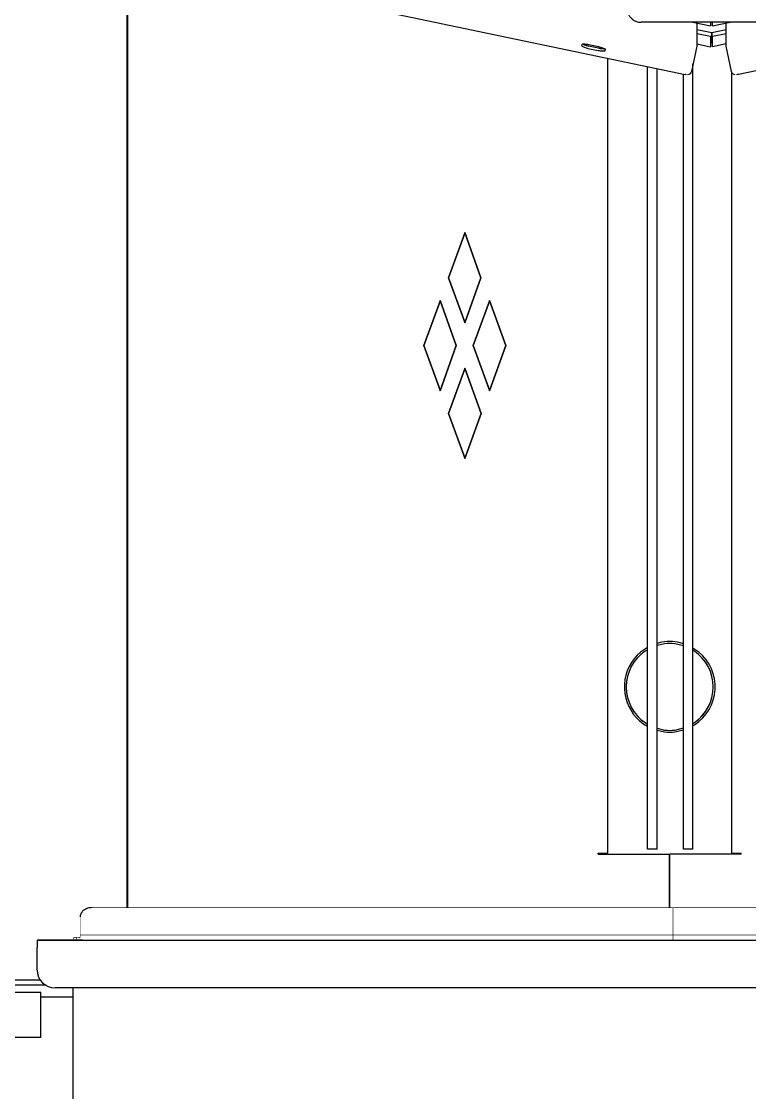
# Model space of a CAD drawing. Header units: millimetres. Extents: x -187347 to 135007, y -6415 to 292048.
# Drawn here: x -41808 to -41197, y 7073 to 7971 of the extents above; entities that cross this region are included whole.
import ezdxf

# ---------------------------------------------------------------- set-up
doc = ezdxf.new("R2010")
doc.units = ezdxf.units.MM
doc.header["$LTSCALE"] = 100
doc.layers.get('0').update_dxf_attribs({"lineweight": 18})
doc.layers.add('Layout Cabinplant', color=30, linetype='Continuous')

# ---------------------------------------------------------------- blocks, each defined once
blk = doc.blocks.new('CP_Giblet area_New')
at = {"color": 0, "linetype": 'Continuous'}
for p, q in [((587.81, 1986.69), (587.81, 1491.45)), ((614.72, 1533.04), (1460.72, 1533.04)), ((614.72, 1533.04), (614.72, 1519.91)), ((614.72, 1519.91), (614.72, 1495.04)), ((-1292.19, 1491.45), (602.81, 1491.45)), ((587.81, 1499.04), (614.72, 1499.04)), ((1460.72, 1495.04), (614.72, 1495.04)), ((610.45, 1489.04), (1484.09, 1489.04)), ((614.77, 1485.04), (1484.59, 1484.54)), ((617.81, 1476.45), (617.81, 1457.45)), ((617.81, 1451.45), (617.81, 1457.45)), ((617.81, 1451.45), (-1307.19, 1451.45)), ((87.52, 1424.1), (87.52, 1379.32)), ((87.92, 1424.1), (87.92, 1379.32)), ((542.08, 647.23), (542.08, 1424.1)), ((542.08, 1424.1), (542.08, 647.23)), ((542.66, 647.35), (542.66, 1424.1)), ((542.08, 1399.04), (542.66, 1399.04)), ((27.72, 1379.32), (87.52, 1379.32)), ((27.72, 1379.32), (27.72, 1378.32)), ((35.62, 1378.32), (27.72, 1378.32)), ((35.62, 1378.32), (35.62, 723.81)), ((68.22, 1375.04), (68.22, 716.83)), ((68.22, 1375.04), (76.22, 1375.04)), ((76.22, 1375.04), (76.22, 725.51)), ((147.71, 1379.32), (87.92, 1379.32)), ((98.22, 1375.04), (98.22, 720.89)), ((98.22, 1375.04), (106.22, 1375.04)), ((106.22, 1375.04), (106.22, 719.22)), ((147.71, 1378.32), (139.81, 1378.32)), ((139.81, 712.17), (139.81, 1378.32)), ((147.71, 1379.32), (147.71, 1378.32)), ((542.66, 1323.04), (542.08, 1323.04)), ((542.08, 1319.04), (542.66, 1319.04)), ((83.3, 1276.83), (76.22, 1275.15)), ((83.32, 1275.22), (76.22, 1273.47)), ((98.22, 1273.71), (92.11, 1275.22)), ((98.22, 1275.39), (92.13, 1276.83)), ((68.22, 1271.53), (66.81, 1270.83)), ((68.22, 1269.67), (67.01, 1269.03)), ((68.22, 1269.67), (67.01, 1269.03)), ((108.63, 1270.83), (106.22, 1272.04)), ((108.42, 1269.03), (106.22, 1270.19)), ((108.42, 1269.03), (106.22, 1270.19)), ((63.26, 1209.89), (68.22, 1206.63)), ((67.01, 1209.04), (68.22, 1208.4)), ((67.01, 1209.04), (68.22, 1208.4)), ((76.22, 1204.6), (83.32, 1202.85)), ((92.11, 1202.85), (98.22, 1204.36)), ((106.22, 1205.97), (112.18, 1209.89)), ((106.22, 1207.88), (108.42, 1209.04)), ((106.22, 1207.88), (108.42, 1209.04)), ((76.22, 1203), (78.94, 1202.01)), ((96.49, 1202.01), (98.22, 1202.64)), ((542.66, 1133.04), (542.08, 1133.04)), ((542.08, 1129.04), (542.66, 1129.04)), ((259.49, 1047.66), (245.7, 1009.76)), ((245.7, 1009.76), (259.49, 1047.66)), ((245.7, 1009.76), (259.49, 1047.08)), ((273.07, 1009.76), (259.49, 1047.66)), ((259.49, 1047.08), (273.07, 1009.76)), ((273.07, 1009.76), (259.49, 1047.08)), ((259.49, 972.45), (245.7, 1009.76)), ((259.49, 971.86), (245.7, 1009.76)), ((245.7, 1009.76), (259.49, 971.86)), ((259.49, 971.86), (273.07, 1009.76)), ((259.49, 972.45), (273.07, 1009.76)), ((273.07, 1009.76), (259.49, 972.45)), ((225.01, 952.91), (238.8, 990.81)), ((238.8, 990.81), (225.01, 952.91)), ((225.01, 952.91), (238.8, 990.23)), ((252.38, 952.91), (238.8, 990.81)), ((238.8, 990.23), (252.38, 952.91)), ((252.38, 952.91), (238.8, 990.23)), ((280.18, 990.81), (266.6, 952.91)), ((266.6, 952.91), (280.18, 990.81)), ((266.6, 952.91), (280.18, 990.23)), ((293.76, 952.91), (280.18, 990.81)), ((280.18, 990.23), (293.76, 952.91)), ((293.76, 952.91), (280.18, 990.23)), ((225.01, 952.91), (238.8, 915.01)), ((238.8, 915.6), (225.01, 952.91)), ((238.8, 915.01), (225.01, 952.91)), ((238.8, 915.6), (252.38, 952.91)), ((238.8, 915.01), (252.38, 952.91)), ((252.38, 952.91), (238.8, 915.6)), ((266.6, 952.91), (280.18, 915.01)), ((280.18, 915.01), (266.6, 952.91)), ((280.18, 915.6), (266.6, 952.91)), ((280.18, 915.6), (293.76, 952.91)), ((280.18, 915.01), (293.76, 952.91)), ((293.76, 952.91), (280.18, 915.6)), ((542.66, 943.04), (542.08, 943.04)), ((245.91, 896.06), (259.49, 933.96)), ((259.49, 933.96), (245.91, 896.06)), ((273.07, 896.06), (259.49, 933.96)), ((542.08, 939.04), (542.66, 939.04)), ((245.91, 896.06), (259.49, 933.38)), ((259.49, 933.38), (273.07, 896.06)), ((273.07, 896.06), (259.49, 933.38)), ((259.49, 858.16), (245.91, 896.06)), ((245.91, 896.06), (259.49, 858.16)), ((259.49, 858.75), (245.91, 896.06)), ((259.49, 858.16), (273.07, 896.06)), ((259.49, 858.75), (273.07, 896.06)), ((273.07, 896.06), (259.49, 858.75)), ((542.66, 753.04), (542.08, 753.04)), ((542.08, 749.04), (542.66, 749.04)), ((-383.55, 638.77), (30.19, 725.66)), ((31.17, 725.71), (31.74, 725.8)), ((32.73, 725.82), (33.6, 725.66)), ((33.6, 725.66), (34.18, 725.42)), ((34.18, 725.42), (34.76, 725.04)), ((34.76, 725.04), (35.29, 724.46)), ((35.29, 724.46), (35.9, 723.12)), ((35.9, 723.12), (40.36, 701.85)), ((65.08, 701.85), (69.54, 723.12)), ((69.54, 723.12), (69.95, 724.16)), ((69.95, 724.16), (70.67, 725.04)), ((70.67, 725.04), (71.26, 725.42)), ((71.26, 725.42), (71.83, 725.66)), ((71.83, 725.66), (72.7, 725.82)), ((73.69, 725.8), (74.27, 725.71)), ((488.7, 638.95), (74.89, 725.62)), ((40.36, 700.03), (51.91, 702.38)), ((40.36, 701.85), (40.36, 682.52)), ((51.91, 702.38), (51.91, 693.65)), ((65.08, 700.03), (53.53, 702.38)), ((53.53, 693.65), (53.53, 702.38)), ((65.08, 682.52), (65.08, 701.85)), ((141.88, 705.86), (141.6, 704.54)), ((147.04, 702.48), (155.57, 700.69)), ((147.28, 703.63), (155.81, 701.84)), ((156.21, 703.77), (147.68, 705.56)), ((161.37, 700.39), (161.65, 701.72)), ((51.91, 693.65), (40.36, 691.29)), ((52.51, 699.47), (51.91, 699.38)), ((52.51, 699.47), (52.51, 690.75)), ((52.51, 690.75), (52.51, 699.47)), ((65.08, 691.29), (53.53, 693.65)), ((51.91, 684.8), (37.14, 681.86)), ((40.36, 688.26), (52.51, 690.75)), ((51.91, 684.8), (51.91, 681.64)), ((52.51, 690.75), (65.08, 688.26)), ((68.3, 681.86), (53.53, 684.8)), ((53.53, 681.64), (53.53, 684.8)), ((-6.28, 681.86), (111.72, 681.86))]:
    blk.add_line(p, q, dxfattribs=at)
at = {"color": 0, "linetype": 'Continuous', "const_width": 0.5}
for points in [[(587.81, 1491.45), (587.81, 1984.04)], [(587.81, 1491.45), (587.81, 1676.06)], [(-1271.19, 1447.08), (84.81, 1447.08)], [(84.81, 1449.56), (84.81, 1451.45)], [(84.81, 1447.08), (84.81, 1449.56)], [(84.81, 1437.22), (84.81, 1447.08)], [(85.11, 1449.56), (85.11, 1451.45)], [(85.11, 1449.56), (85.11, 1447.08)], [(85.11, 1447.08), (85.11, 1437.22)], [(85.11, 1447.08), (581.81, 1447.08)], [(617.81, 1451.04), (579.81, 1451.04)], [(581.81, 1447.08), (581.81, 1449.56)], [(582.96, 1449.34), (581.81, 1449.56)], [(581.81, 1449.04), (583.48, 1449.25)], [(581.81, 1437.22), (581.81, 1447.08)], [(583.48, 1449.25), (582.96, 1449.34)], [(583.48, 1449.25), (584.31, 1449.14)], [(584.31, 1449.14), (583.48, 1449.25)], [(584.31, 1449.14), (584.81, 1449.04)], [(584.81, 1451.17), (584.81, 1449.04)], [(584.81, 1449.04), (585.78, 1449.04)], [(587.36, 1448.9), (584.81, 1449.04)], [(584.81, 1449.04), (586.8, 1448.85)], [(586.8, 1448.85), (587.36, 1448.9)], [(587.36, 1448.9), (587.81, 1451.17)], [(84.81, 1424.1), (84.81, 1437.22)], [(85.11, 1424.1), (85.11, 1437.22)], [(581.81, 1437.22), (581.81, 1431.76)], [(84.81, 1424.1), (-1261.19, 1424.1)], [(571.81, 1424.1), (85.11, 1424.1)]]:
    blk.add_lwpolyline(points, dxfattribs=at)
at = {"color": 0, "linetype": 'Continuous'}
for centre, radius, start, end in [((602.81, 1476.45), 15, 0, 90), ((87.72, 1239.04), 38.05, 83.33332, 96.66668), ((87.72, 1239.04), 36.45, 83.07692, 96.92308), ((87.72, 1239.04), 36.45, 83.07692, 96.92308), ((87.72, 1239.04), 38.05, 123.33322, 230.00001), ((87.72, 1239.04), 36.45, 124.61541, 235.38459), ((87.72, 1239.04), 36.45, 124.61542, 166.15389), ((87.72, 1239.03), 36.45, 41.53916, 55.38545), ((87.72, 1239.04), 36.45, 304.61544, 55.38456), ((87.72, 1239.04), 38.05, 43.33284, 56.66638), ((87.72, 1239.04), 38.05, 310.00007, 43.33326), ((87.72, 1239.04), 36.45, 346.15387, 13.84613), ((87.72, 1239.03), 36.45, 193.84569, 221.53785), ((87.72, 1239.04), 38.05, 256.66652, 283.33348), ((87.72, 1239.04), 36.45, 263.07693, 276.92307)]:
    blk.add_arc(centre, radius, start, end, dxfattribs=at)
for points in [[(571.81, 1424.1), (573.75, 1424.24), (575.64, 1424.68), (576.52, 1425), (577.37, 1425.39), (578.15, 1425.83), (578.89, 1426.34), (579.54, 1426.89), (580.13, 1427.5), (580.63, 1428.14), (581.05, 1428.82), (581.62, 1430.24), (581.81, 1431.76)], [(30.19, 725.66), (30.44, 725.67), (30.68, 725.68), (30.92, 725.7), (31.17, 725.71)], [(74.27, 725.71), (74.42, 725.69), (74.58, 725.66), (74.74, 725.64), (74.89, 725.62)], [(141.6, 704.54), (142.67, 704.01), (143.76, 703.54), (145.39, 702.98), (147.04, 702.48)], [(147.68, 705.56), (145.97, 705.77), (144.26, 705.91), (143.07, 705.94), (141.88, 705.86)], [(147.28, 703.63), (145.95, 703.79), (144.63, 703.92), (143.57, 703.99), (142.51, 704)], [(155.57, 700.69), (157.27, 700.48), (158.99, 700.35), (160.18, 700.32), (161.37, 700.39)], [(160.32, 700.27), (159.35, 700.68), (158.35, 701.05), (157.08, 701.46), (155.81, 701.84)], [(161.65, 701.72), (160.58, 702.24), (159.48, 702.71), (157.86, 703.28), (156.21, 703.77)], [(123.05, 671.23), (122.77, 673.32), (122.11, 675.33), (121.64, 676.27), (121.07, 677.16), (120.41, 678), (119.67, 678.76), (118.85, 679.46), (117.97, 680.08), (117.02, 680.61), (116.02, 681.05), (113.91, 681.66), (111.72, 681.86)]]:
    blk.add_spline(points, degree=3, dxfattribs=at)

msp = doc.modelspace()

# ---------------------------------------------------------------- block references
at = {"layer": 'Layout Cabinplant', "rotation": 180}
msp.add_blockref('CP_Giblet area_New', (-41176.61, 8652.23, 0), dxfattribs=at)

doc.saveas('drawing.dxf')
